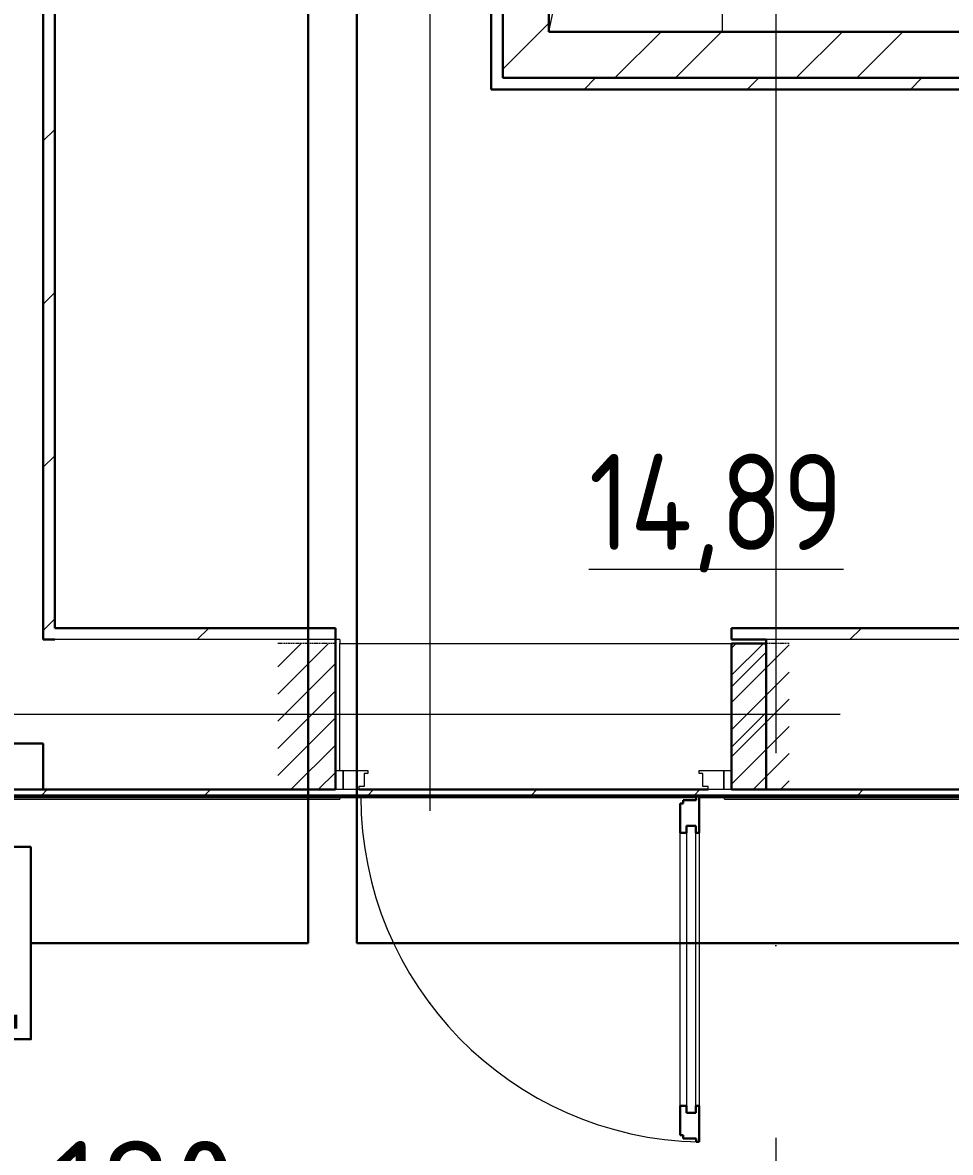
# Model space of a CAD drawing. Header units: millimetres. Extents: x -1073752 to 1436911, y -1379358 to 94781.
# Drawn here: x -1009762 to -1007350, y -1123526 to -1120589 of the extents above; entities that cross this region are included whole.
import ezdxf
from ezdxf.enums import TextEntityAlignment as Align

# ---------------------------------------------------------------- set-up
doc = ezdxf.new("R2010")
doc.units = ezdxf.units.MM
doc.set_wipeout_variables(frame=1)
doc.linetypes.add('ADSK_Линия сетки', pattern=[25, 20, -2.5, 0, -2.5])
doc.linetypes.add('ADSK_Штриховая_ш2 п1_5', pattern=[4.5, 3, -1.5])
for name, color, linetype, lineweight in [('RC-Дымоудаление', 1, 'Continuous', 30), ('Двери', 252, 'Continuous', 9), ('лс', 5, 'Continuous', 30), ('Марки помещений', 7, 'Continuous', 20), ('Ограждение', 252, 'Continuous', 9), ('Оси', 252, 'Continuous', 9), ('Перекрытие', 252, 'Continuous', 18), ('Стены внутренние', 7, 'Continuous', 18), ('Стены наружные', 7, 'Continuous', 18)]:
    doc.layers.add(name, color=color, linetype=linetype, lineweight=lineweight)
doc.layers.add('RC-Позиционные_обозначения', color=7, linetype='Continuous')
doc.layers.add('Двери открывание', color=7, linetype='Continuous', lineweight=9, true_color=0xc0c0c0)
doc.styles.add('GOST Common_2', font='', dxfattribs={"width": 0.9, "height": 250})
doc.styles.add('RubezhCAD', font='isocpeur.ttf')
doc.styles.get("Standard").update_dxf_attribs({"font": 'arial.ttf'})
doc.styles.get('GOST Common_2').set_extended_font_data('GOST type B')

# ---------------------------------------------------------------- blocks, each defined once
blk = doc.blocks.new('3 этаж')
at = {"color": 251, "lineweight": 18, "true_color": 0x636466}
for p, q in [((293705.8, -7138.4), (293705.8, -7388.4)), ((293255.8, -7388.4), (293300.4, -7174.3))]:
    blk.add_line(p, q, dxfattribs=at)
at = {"layer": 'Двери', "color": 251, "linetype": 'Continuous', "lineweight": 18, "true_color": 0x636466}
for p, q in [((292682.3, -8978.4), (292550.8, -9109.9)), ((292611.5, -8978.4), (292550.8, -9039.2)), ((293813.6, -8978.4), (293730.8, -9061.3)), ((293742.9, -8978.4), (293730.8, -8990.6)), ((293880.8, -8982), (293730.8, -9132)), ((292700.8, -9030.6), (292550.8, -9180.6)), ((293880.8, -9052.7), (293730.8, -9202.7)), ((292700.8, -9101.3), (292550.8, -9251.3)), ((293880.8, -9123.4), (293730.8, -9273.4)), ((292700.8, -9172), (292550.8, -9322)), ((293880.8, -9194.1), (293730.8, -9344.1)), ((292700.8, -9242.8), (292585.1, -9358.4)), ((293880.8, -9264.8), (293787.2, -9358.4)), ((292700.8, -9313.5), (292655.8, -9358.4)), ((293880.8, -9335.6), (293857.9, -9358.4))]:
    blk.add_line(p, q, dxfattribs=at)
at = {"layer": 'Двери', "color": 251, "linetype": 'ADSK_Штриховая_ш2 п1_5', "true_color": 0x636466}
for p, q in [((292700.8, -8978.4), (292550.8, -8978.4)), ((292700.8, -9358.4), (292700.8, -8978.4)), ((293880.8, -8978.4), (293730.8, -8978.4)), ((293730.8, -8978.4), (293730.8, -9358.4)), ((292550.8, -9358.4), (292700.8, -9358.4)), ((293730.8, -9358.4), (293880.8, -9358.4))]:
    blk.add_line(p, q, dxfattribs=at)
at = {"layer": 'Двери', "color": 251, "true_color": 0x636466}
for p, q in [((292700.8, -9308.4), (292720.8, -9308.4)), ((292700.8, -9358.4), (292700.8, -9308.4)), ((292720.8, -9308.4), (292720.8, -9358.4)), ((292720.8, -9308.4), (292784.8, -9308.4)), ((292720.8, -9358.4), (292720.8, -9308.4)), ((292784.8, -9308.4), (292784.8, -9316.4)), ((293646.8, -9308.4), (293710.8, -9308.4)), ((293646.8, -9316.4), (293646.8, -9308.4)), ((293710.8, -9308.4), (293730.8, -9308.4)), ((293710.8, -9358.4), (293710.8, -9308.4)), ((293710.8, -9308.4), (293710.8, -9358.4)), ((293730.8, -9308.4), (293730.8, -9358.4)), ((292775.8, -9316.4), (292775.8, -9350.4)), ((292784.8, -9316.4), (292775.8, -9316.4)), ((293655.8, -9316.4), (293646.8, -9316.4)), ((293655.8, -9350.4), (293655.8, -9316.4)), ((292720.8, -9358.4), (292700.8, -9358.4)), ((292761.8, -9358.4), (292720.8, -9358.4)), ((292761.8, -9350.4), (292761.8, -9358.4)), ((292775.8, -9350.4), (292761.8, -9350.4)), ((293669.8, -9350.4), (293655.8, -9350.4)), ((293669.8, -9358.4), (293669.8, -9350.4)), ((293710.8, -9358.4), (293669.8, -9358.4)), ((293730.8, -9358.4), (293710.8, -9358.4)), ((293613.8, -9452.4), (293613.8, -10198.4)), ((293637.8, -9452.4), (293613.8, -9452.4)), ((293637.8, -10198.4), (293637.8, -9452.4)), ((293596.8, -10180.4), (293596.8, -9470.4)), ((293646.8, -9470.4), (293646.8, -10180.4)), ((293613.8, -10198.4), (293637.8, -10198.4))]:
    blk.add_line(p, q, dxfattribs=at)
at = {"layer": 'Двери', "color": 251, "lineweight": 30, "true_color": 0x636466}
for p, q in [((293596.8, -9394.4), (293604.8, -9394.4)), ((293596.8, -9470.4), (293596.8, -9394.4)), ((293604.8, -9394.4), (293604.8, -9385.4)), ((293604.8, -9385.4), (293638.8, -9385.4)), ((293638.8, -9376.4), (293646.8, -9376.4)), ((293638.8, -9385.4), (293638.8, -9376.4)), ((293646.8, -9376.4), (293646.8, -9470.4)), ((293613.8, -9470.4), (293613.8, -9452.4)), ((293613.8, -9452.4), (293637.8, -9452.4)), ((293637.8, -9452.4), (293637.8, -9470.4)), ((293596.8, -9470.4), (293613.8, -9470.4)), ((293637.8, -9470.4), (293646.8, -9470.4)), ((293596.8, -10256.4), (293596.8, -10180.4)), ((293596.8, -10180.4), (293613.8, -10180.4)), ((293613.8, -10180.4), (293613.8, -10198.4)), ((293637.8, -10180.4), (293646.8, -10180.4)), ((293637.8, -10198.4), (293637.8, -10180.4)), ((293646.8, -10180.4), (293646.8, -10274.4)), ((293613.8, -10198.4), (293637.8, -10198.4)), ((293604.8, -10256.4), (293596.8, -10256.4)), ((293604.8, -10265.4), (293604.8, -10256.4)), ((293638.8, -10265.4), (293604.8, -10265.4)), ((293638.8, -10274.4), (293638.8, -10265.4)), ((293646.8, -10274.4), (293638.8, -10274.4))]:
    blk.add_line(p, q, dxfattribs=at)
at = {"layer": 'Двери открывание', "color": 251, "true_color": 0x636466}
blk.add_arc((293664.8, -9376.4), 898, 180, 268.8515, dxfattribs=at)
at = {"layer": 'Ограждение', "color": 251, "true_color": 0x636466}
for p, q in [((290570.8, -9383.4), (292712.2, -9383.4)), ((292712.2, -9378.4), (292712.2, -9383.4)), ((293712.2, -9383.4), (293712.2, -9378.4)), ((293712.2, -9383.4), (294555.8, -9383.4))]:
    blk.add_line(p, q, dxfattribs=at)
at = {"layer": 'Оси', "color": 251, "linetype": 'ADSK_Линия сетки', "ltscale": 200, "true_color": 0x636466}
for p, q in [((292945.8, 34587.2), (292945.8, -31389.6)), ((293845.8, -263.4), (293845.8, -30119.6)), ((314013.1, -9163.4), (237073.5, -9163.4))]:
    blk.add_line(p, q, dxfattribs=at)
at = {"layer": 'Перекрытие', "color": 251, "true_color": 0x636466}
blk.add_line((293705.8, -7138.4), (293705.8, -7388.4), dxfattribs=at)
at = {"layer": 'Стены внутренние', "color": 251, "lineweight": 30, "true_color": 0x636466}
for p, q in [((291940.8, -8968.4), (291940.8, -2963.4)), ((291970.8, -8968.4), (291940.8, -8968.4)), ((292700.8, -9358.4), (292700.8, -8968.4)), ((293820.8, -8968.4), (293820.8, -9358.4)), ((291550.8, -9238.4), (291940.8, -9238.4)), ((291940.8, -9238.4), (291940.8, -9358.4))]:
    blk.add_line(p, q, dxfattribs=at)
at = {"layer": 'Стены внутренние', "color": 251, "true_color": 0x636466}
for p, q in [((292712.2, -8968.4), (291970.8, -8968.4)), ((292712.2, -8968.4), (292712.2, -8978.4)), ((294530.8, -8968.4), (293820.8, -8968.4))]:
    blk.add_line(p, q, dxfattribs=at)
at = {"layer": 'Стены наружные', "color": 251, "lineweight": 30, "true_color": 0x636466}
for p, q in [((291970.8, -8938.4), (291970.8, -2993.4)), ((293105.8, -6988.4), (293105.8, -7538.4)), ((293135.8, -7508.4), (293135.8, -7018.4)), ((293255.8, -7388.4), (293255.8, -7138.4)), ((294453.2, -7388.4), (293255.8, -7388.4)), ((293135.8, -7508.4), (294472.2, -7508.4)), ((293105.8, -7538.4), (294823.2, -7538.4)), ((292700.8, -8938.4), (291970.8, -8938.4)), ((292700.8, -8968.4), (292700.8, -8938.4)), ((294823.2, -8938.4), (293730.8, -8938.4)), ((293730.8, -8938.4), (293730.8, -8968.4)), ((293730.8, -8968.4), (293820.8, -8968.4)), ((293820.8, -8978.4), (293730.8, -8978.4)), ((293730.8, -8978.4), (293730.8, -9358.4)), ((292700.8, -9358.4), (291496.8, -9358.4)), ((293669.8, -9358.4), (292761.8, -9358.4)), ((293730.8, -9358.4), (294530.8, -9358.4)), ((290575.8, -9378.4), (293638.8, -9378.4)), ((290580.8, -9373.4), (294545.8, -9373.4)), ((293646.8, -9378.4), (294550.8, -9378.4))]:
    blk.add_line(p, q, dxfattribs=at)
at = {"layer": 'Стены наружные', "color": 251, "linetype": 'Continuous', "lineweight": 9, "true_color": 0x636466}
for p, q in [((293135.8, -7485.9), (293255.8, -7365.9)), ((293427.5, -7508.4), (293547.5, -7388.4)), ((293584.7, -7508.4), (293704.7, -7388.4)), ((293899, -7508.4), (294019, -7388.4)), ((294056.1, -7508.4), (294176.1, -7388.4)), ((293347.1, -7538.4), (293377.1, -7508.4)), ((293771.4, -7538.4), (293801.4, -7508.4)), ((294195.7, -7538.4), (294225.7, -7508.4)), ((291940.8, -7672), (291970.8, -7642)), ((291940.8, -8096.3), (291970.8, -8066.3)), ((291940.8, -8520.5), (291970.8, -8490.5)), ((291940.8, -8944.8), (291970.8, -8914.8)), ((292341.4, -8968.4), (292371.4, -8938.4)), ((294038.5, -8968.4), (294068.5, -8938.4)), ((293730.8, -9091), (293820.8, -9001)), ((293730.8, -9248.2), (293820.8, -9158.2)), ((291936.4, -9373.4), (291951.4, -9358.4)), ((292360.7, -9373.4), (292375.7, -9358.4)), ((292784.9, -9373.4), (292799.9, -9358.4)), ((293209.2, -9373.4), (293224.2, -9358.4)), ((293633.5, -9373.4), (293648.5, -9358.4)), ((294057.7, -9373.4), (294072.7, -9358.4)), ((291931.4, -9378.4), (291936.4, -9373.4)), ((292002.1, -9378.4), (292007.1, -9373.4)), ((292072.8, -9378.4), (292077.8, -9373.4)), ((292143.5, -9378.4), (292148.5, -9373.4)), ((292214.2, -9378.4), (292219.2, -9373.4)), ((292285, -9378.4), (292290, -9373.4)), ((292355.7, -9378.4), (292360.7, -9373.4)), ((292426.4, -9378.4), (292431.4, -9373.4)), ((292497.1, -9378.4), (292502.1, -9373.4)), ((292567.8, -9378.4), (292572.8, -9373.4)), ((292638.5, -9378.4), (292643.5, -9373.4)), ((292709.2, -9378.4), (292714.2, -9373.4)), ((292779.9, -9378.4), (292784.9, -9373.4)), ((292850.6, -9378.4), (292855.6, -9373.4)), ((292921.3, -9378.4), (292926.3, -9373.4)), ((292992.1, -9378.4), (292997.1, -9373.4)), ((293062.8, -9378.4), (293067.8, -9373.4)), ((293133.5, -9378.4), (293138.5, -9373.4)), ((293204.2, -9378.4), (293209.2, -9373.4)), ((293274.9, -9378.4), (293279.9, -9373.4)), ((293345.6, -9378.4), (293350.6, -9373.4)), ((293416.3, -9378.4), (293421.3, -9373.4)), ((293487, -9378.4), (293492, -9373.4)), ((293557.7, -9378.4), (293562.7, -9373.4)), ((293628.5, -9378.4), (293633.5, -9373.4)), ((293699.2, -9378.4), (293704.2, -9373.4)), ((293769.9, -9378.4), (293774.9, -9373.4)), ((293840.6, -9378.4), (293845.6, -9373.4)), ((293911.3, -9378.4), (293916.3, -9373.4)), ((293982, -9378.4), (293987, -9373.4)), ((294052.7, -9378.4), (294057.7, -9373.4)), ((294123.4, -9378.4), (294128.4, -9373.4)), ((294194.1, -9378.4), (294199.1, -9373.4)), ((294264.9, -9378.4), (294269.9, -9373.4))]:
    blk.add_line(p, q, dxfattribs=at)
at = {"layer": 'Стены наружные', "color": 251, "true_color": 0x636466}
for p, q in [((292712.2, -9308.4), (292712.2, -8978.4)), ((292712.2, -8978.4), (293730.8, -8978.4))]:
    blk.add_line(p, q, dxfattribs=at)
at = {"layer": 'Марки помещений', "color": 251, "true_color": 0x636466, "style": 'GOST Common_2', "width": 0.9}
blk.add_text('%%U14,89', height=250, dxfattribs=at).set_placement((293359.6, -8735.7))
blk = doc.blocks.new('RC-UGO-UDPD-01')
at = {"layer": 'RC-Дымоудаление', "ltscale": 30}
blk.add_lwpolyline([(2.5, 2.5), (2.5, -2.5), (-2.5, -2.5), (-2.5, 2.5)], close=True, dxfattribs=at)
at = {"layer": 'RC-Дымоудаление'}
blk.add_attdef('PSTN', text='', height=2.5, dxfattribs=at).set_placement((1.287, 2.233), align=Align.BOTTOM_LEFT)
blk.add_wipeout([(2.5, 2.5), (2.5, -2.5), (-2.5, -2.5), (-2.5, 2.5)]).dxf.layer = 'RC-Дымоудаление'
for p, q in [((-2.5, 2.5), (-2.5, -2.5)), ((2.5, 2.5), (-2.5, 2.5)), ((2.5, -2.5), (2.5, 2.5)), ((-2.5, -2.5), (2.5, -2.5))]:
    blk.add_line(p, q, dxfattribs=at)
at = {"layer": 'RC-Дымоудаление', "ltscale": 30, "const_width": 0.375}
blk.add_lwpolyline([(-1.5, 1.5, 1), (1.5, 1.5, 1)], format="xyb", dxfattribs=at)
blk.add_lwpolyline([(0, 0), (0, -1.5)], dxfattribs=at)
at = {"layer": 'RC-Дымоудаление', "const_width": 0.1}
for points in [[(1.92, -1.912), (1.92, -1.006), (1.434, -1.006), (1.332, -1.912)], [(1.22, -2.229), (1.22, -1.912), (2.096, -1.912), (2.096, -2.229)]]:
    blk.add_lwpolyline(points, dxfattribs=at)

msp = doc.modelspace()

# ---------------------------------------------------------------- linework, layer by layer
at = {"layer": 'лс'}
for p, q in [((-1009019.9, -1119612.6), (-1009019.9, -1122981.6)), ((-1008892.8, -1122981.6), (-1008892.8, -1119742.5))]:
    msp.add_line(p, q, dxfattribs=at)
at = {"layer": 'лс', "color": 5}
msp.add_line((-1008892.8, -1122981.6), (-995584, -1122981.6), dxfattribs=at)

# ---------------------------------------------------------------- block references
msp.add_blockref('3 этаж', (-1301649.5, -1113224.3))

# ---------------------------------------------------------------- next in the draw order: block references
at = {"layer": 'RC-Дымоудаление', "color": 4, "linetype": 'Continuous', "lineweight": 40, "ltscale": 15}
ref = msp.add_blockref('RC-UGO-UDPD-01', (-1009990.5, -1122981.6), dxfattribs=dict(at, xscale=100, yscale=100, zscale=100))
ref.add_attrib('PSTN', '1BTM1.180', dxfattribs={"layer": 'RC-Позиционные_обозначения', "height": 250, "style": 'RubezhCAD'}).set_placement((-1009934.1, -1123821), align=Align.BOTTOM_CENTER)

# ---------------------------------------------------------------- next in the draw order: linework, layer by layer
at = {"layer": 'лс', "color": 5}
msp.add_line((-1009740.5, -1122981.6), (-1009019.9, -1122981.6), dxfattribs=at)

doc.saveas('drawing.dxf')
